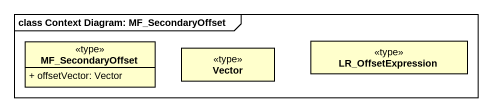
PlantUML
@startuml
mainframe class Context Diagram: MF_SecondaryOffset
hide circle
hide empty members
skinparam classAttributeIconSize 0
class MF_SecondaryOffset <<type>> {
  + offsetVector: Vector
}
class Vector <<type>>
class LR_OffsetExpression <<type>>
@enduml
